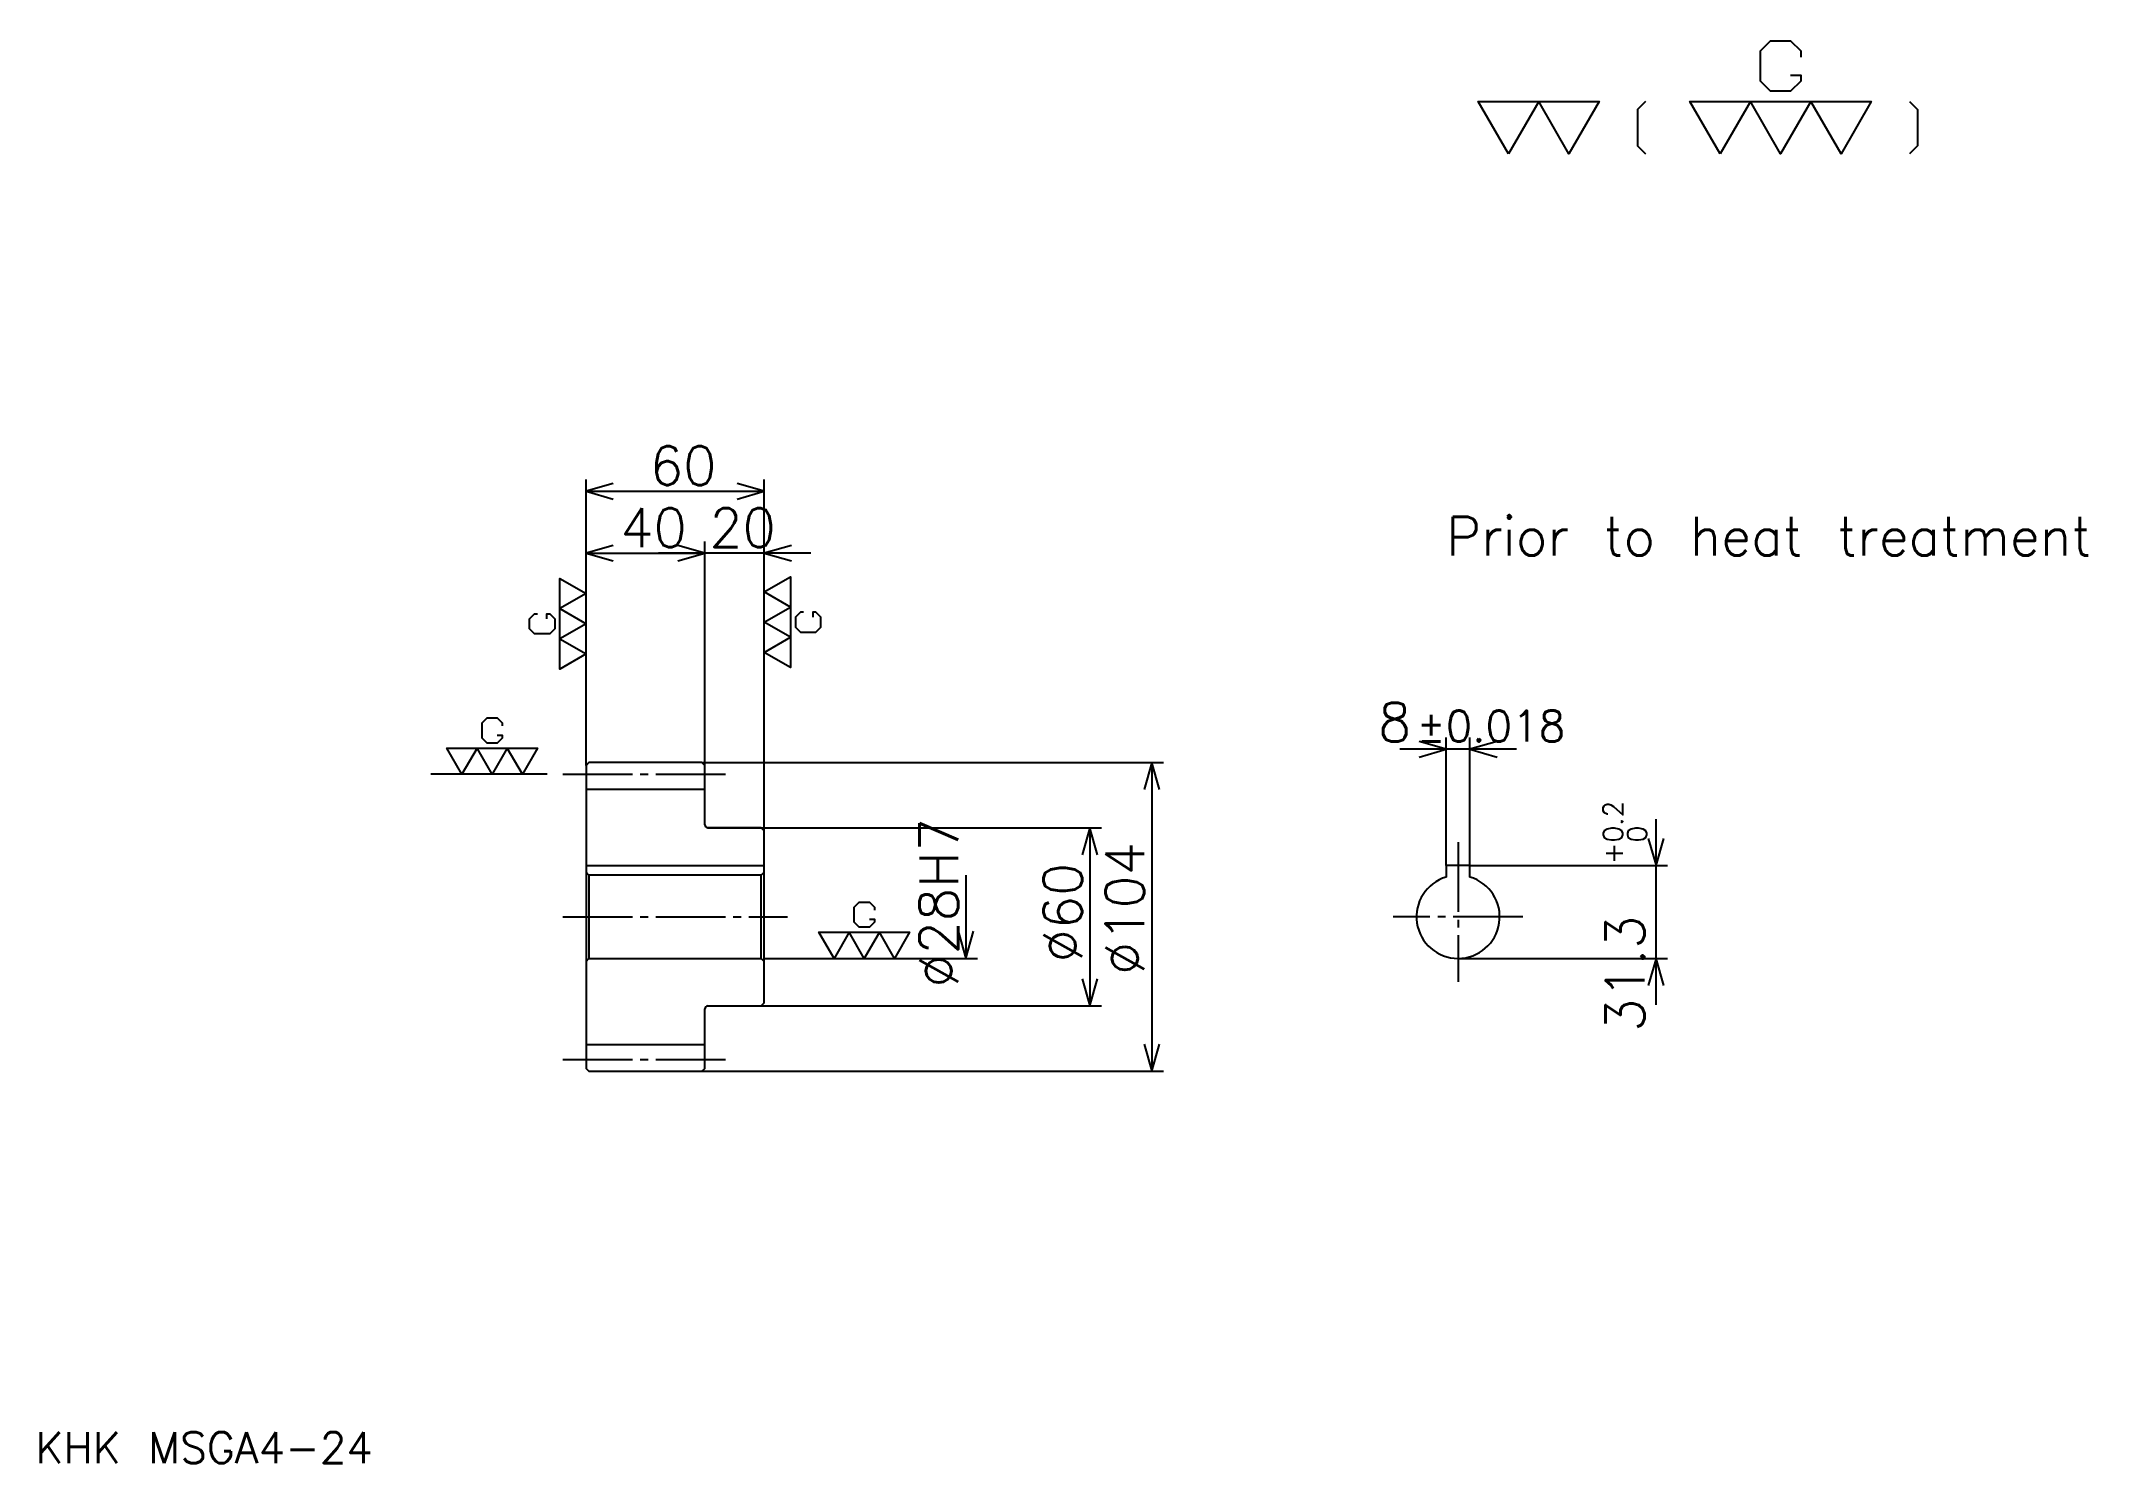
# Model space of a CAD drawing. Extents: x 28 to 717, y 29 to 508.
import ezdxf

# ---------------------------------------------------------------- set-up
doc = ezdxf.new("R2010")
doc.units = 0
doc.linetypes.add('DASHDOT', pattern=[31.304349, 23.478261, -2.608696, 2.608696, -2.608696])
doc.layers.get('0').update_dxf_attribs({"linetype": 'CONTINUOUS'})
doc.layers.add('DASHDOT', color=6, linetype='DASHDOT')
doc.styles.add('KANJI', font='TXT', dxfattribs={"bigfont": 'BIGFONT'})

msp = doc.modelspace()

# ---------------------------------------------------------------- linework, layer by layer
at = {"color": 5}
for p, q in [((211.304337, 264.608704), (211.304337, 359.82608)), ((271.304321, 264.608704), (271.304321, 359.82608)), ((211.304337, 355.913025), (271.304321, 355.913025)), ((251.304337, 264.608704), (251.304337, 338.956512)), ((211.304337, 335.043457), (251.304337, 335.043457)), ((286.956512, 335.043457), (235.652161, 335.043457)), ((524.434753, 269.039124), (485.130432, 269.039124)), ((500.782593, 229.908691), (500.782593, 272.952179)), ((508.782593, 229.908691), (508.782593, 272.952179)), ((211.304337, 263.608704), (211.304337, 264.608704)), ((250.304337, 264.608704), (271.304321, 264.608704)), ((251.304337, 263.608704), (251.304337, 264.608704)), ((271.304321, 264.608704), (405.652161, 264.608704)), ((271.304321, 241.608688), (271.304321, 264.608704)), ((401.739136, 264.608704), (401.739136, 160.608688)), ((252.304337, 242.608688), (271.304321, 242.608688)), ((271.304321, 242.608688), (384.782593, 242.608688)), ((380.869568, 242.608688), (380.869568, 182.608688)), ((571.391296, 182.956512), (571.391296, 245.560852)), ((508.782593, 229.908691), (575.304382, 229.908691)), ((339.130432, 226.608688), (339.130432, 198.608688)), ((271.304321, 198.608688), (343.043457, 198.608688)), ((504.782593, 198.608688), (575.304382, 198.608688)), ((252.304337, 182.608688), (271.304321, 182.608688)), ((271.304321, 182.608688), (384.782593, 182.608688)), ((250.304337, 160.608688), (271.304321, 160.608688)), ((271.304321, 160.608688), (405.652161, 160.608688))]:
    msp.add_line(p, q, dxfattribs=at)
at = {"color": 7}
msp.add_line((198.260864, 260.608704), (159.130432, 260.608704), dxfattribs=at)
at = {"color": 4}
for p, q in [((211.304337, 255.608688), (251.304337, 255.608688)), ((211.304337, 229.908691), (271.304321, 229.908691)), ((270.304321, 226.608688), (271.304321, 227.608688)), ((212.304337, 226.608688), (212.304337, 198.608688)), ((270.304321, 198.608688), (271.304321, 197.608688)), ((211.304337, 169.608688), (251.304337, 169.608688))]:
    msp.add_line(p, q, dxfattribs=at)
at = {"color": 7}
for points in [[(616.695679, 496.017395), (620.086975, 496.017395), (620.086975, 493.982605), (616.695679, 490.591309), (609.913025, 490.591309), (606.521729, 493.982605), (606.521729, 504.156525), (609.913025, 507.547821), (616.695679, 507.547821), (620.086975, 504.156525), (620.086975, 502.121735)], [(521.739136, 469.565216), (511.565216, 487.200012), (552.260864, 487.200012), (542.086975, 469.565216), (531.913025, 487.200012), (521.739136, 469.565216)], [(567.860901, 487.200012), (565.147827, 484.486969), (565.147827, 472.278259), (567.860901, 469.565216)], [(592.956543, 469.565216), (582.782593, 487.200012), (643.826111, 487.200012), (633.652161, 469.565216), (623.478271, 487.200012), (613.304382, 469.565216), (603.130432, 487.200012), (592.956543, 469.565216)], [(656.713013, 487.200012), (659.426086, 484.486969), (659.426086, 472.278259), (656.713013, 469.565216)], [(211.304337, 301.130432), (202.486938, 296.043457), (202.486938, 326.565216), (211.304337, 321.478271), (202.486938, 316.391296), (211.304337, 311.304321), (202.486938, 306.217377), (211.304337, 301.130432)], [(271.304321, 322), (280.121735, 327.086945), (280.121735, 296.565216), (271.304321, 301.652161), (280.121735, 306.739136), (271.304321, 311.82608), (280.121735, 316.913025), (271.304321, 322)], [(198.078247, 313), (198.078247, 314.695648), (199.095642, 314.695648), (200.79129, 313), (200.79129, 309.608704), (199.095642, 307.913025), (194.008682, 307.913025), (192.313034, 309.608704), (192.313034, 313), (194.008682, 314.695648), (195.026077, 314.695648)], [(284.530426, 315.217377), (283.513031, 315.217377), (281.817383, 313.521729), (281.817383, 310.130432), (283.513031, 308.434784), (288.599976, 308.434784), (290.295654, 310.130432), (290.295654, 313.521729), (288.599976, 315.217377), (287.582581, 315.217377), (287.582581, 313.521729)], [(181.434769, 273.834778), (183.130417, 273.834778), (183.130417, 272.817383), (181.434769, 271.121735), (178.043457, 271.121735), (176.347809, 272.817383), (176.347809, 277.904358), (178.043457, 279.599976), (181.434769, 279.599976), (183.130417, 277.904358), (183.130417, 276.886963)], [(169.565201, 260.608704), (164.478241, 269.426086), (194.999985, 269.426086), (189.913025, 260.608704), (184.82608, 269.426086), (179.73912, 260.608704), (174.652161, 269.426086), (169.565201, 260.608704)], [(306.652161, 211.834778), (308.347809, 211.834778), (308.347809, 210.817383), (306.652161, 209.121735), (303.260864, 209.121735), (301.565216, 210.817383), (301.565216, 215.904343), (303.260864, 217.599991), (306.652161, 217.599991), (308.347809, 215.904343), (308.347809, 214.886948)], [(294.782593, 198.608688), (289.695648, 207.426086), (320.217377, 207.426086), (315.130432, 198.608688), (310.043457, 207.426086), (304.956512, 198.608688), (299.869568, 207.426086), (294.782593, 198.608688)]]:
    msp.add_lwpolyline(points, dxfattribs=at)
at = {"color": 5}
for points in [[(220.434769, 358.521729), (211.304337, 355.913025), (220.434769, 353.304352)], [(262.173889, 353.304352), (271.304321, 355.913025), (262.173889, 358.521729)], [(220.434769, 337.652161), (211.304337, 335.043457), (220.434769, 332.434784)], [(242.173904, 332.434784), (251.304337, 335.043457), (242.173904, 337.652161)], [(242.173904, 332.434784), (251.304337, 335.043457), (242.173904, 337.652161)], [(280.434753, 337.652161), (271.304321, 335.043457), (280.434753, 332.434784)], [(491.652161, 266.43042), (500.782593, 269.039124), (491.652161, 271.647827)], [(517.913025, 271.647827), (508.782593, 269.039124), (517.913025, 266.43042)], [(404.347809, 255.478256), (401.739136, 264.608704), (399.130432, 255.478256)], [(383.478241, 233.478256), (380.869568, 242.608688), (378.260864, 233.478256)], [(568.782593, 239.039124), (571.391296, 229.908691), (574, 239.039124)], [(336.521729, 207.73912), (339.130432, 198.608688), (341.739136, 207.73912)], [(574, 189.478256), (571.391296, 198.608688), (568.782593, 189.478256)], [(378.260864, 191.73912), (380.869568, 182.608688), (383.478241, 191.73912)], [(399.130432, 169.73912), (401.739136, 160.608688), (404.347809, 169.73912)]]:
    msp.add_lwpolyline(points, dxfattribs=at)
at = {"color": 4}
for points in [[(251.304337, 243.608688), (251.304337, 263.608704), (250.304337, 264.608704), (212.304337, 264.608704), (211.304337, 263.608704), (211.304337, 197.608688)], [(252.304337, 182.608688), (270.304321, 182.608688), (271.304321, 183.608688), (271.304321, 241.608688), (270.304321, 242.608688), (252.304337, 242.608688)], [(211.304337, 197.608688), (212.304337, 198.608688), (270.304321, 198.608688), (270.304321, 226.608688), (212.304337, 226.608688), (211.304337, 227.608688)], [(508.782593, 226.025101), (508.782593, 229.908691), (500.782593, 229.908691), (500.782593, 226.025101)], [(211.304337, 197.608688), (211.304337, 161.608688), (212.304337, 160.608688), (250.304337, 160.608688), (251.304337, 161.608688), (251.304337, 181.608688)]]:
    msp.add_lwpolyline(points, dxfattribs=at)
for centre, radius, start, end in [((252.304337, 243.608688), 1, 180, 270), ((504.782593, 212.608688), 14, 106.601549926, 73.398450074), ((252.304337, 181.608688), 1, 90, 180)]:
    msp.add_arc(centre, radius, start, end, dxfattribs=at)
at = {"layer": 'DASHDOT', "color": 7}
for p, q in [((203.478256, 260.608704), (259.130432, 260.608704)), ((504.782593, 237.734772), (504.782593, 190.782608)), ((203.478256, 212.608688), (279.130432, 212.608688)), ((526.608704, 212.608688), (482.956482, 212.608688)), ((203.478256, 164.608688), (259.130432, 164.608688))]:
    msp.add_line(p, q, dxfattribs=at)

# ---------------------------------------------------------------- texts
at = {"color": 7, "style": 'KANJI'}
for s, height, p in [('60', 13.043478, (232.82608, 358)), ('40', 13.043478, (222.82608, 337.130432)), ('20', 13.043478, (252.82608, 337.130432)), ('Prior to heat treatment', 13.043478, (500.782593, 334.256531)), ('8', 13.043478, (477.858276, 271.647827)), ('%%p0.018', 10.434783, (490.769714, 271.647827)), ('KHK MSGA4-24', 10.434783, (26.086956, 28.695652))]:
    msp.add_text(s, height=height, dxfattribs=at).set_placement(p)
for s, height, p in [('0.2', 6.521739, (560.17395, 237.698746)), ('%%c28H7', 13.043478, (336.521729, 188.804337)), ('0', 6.521739, (568.260864, 237.698746)), ('%%c104', 13.043478, (399.130432, 193.043472)), ('+', 6.521739, (560.17395, 230.394394)), ('%%c60', 13.043478, (378.260864, 197.282593)), ('31.3', 13.043478, (567.478271, 173.937057))]:
    msp.add_text(s, height=height, rotation=90, dxfattribs=at).set_placement(p)

doc.saveas('drawing.dxf')
